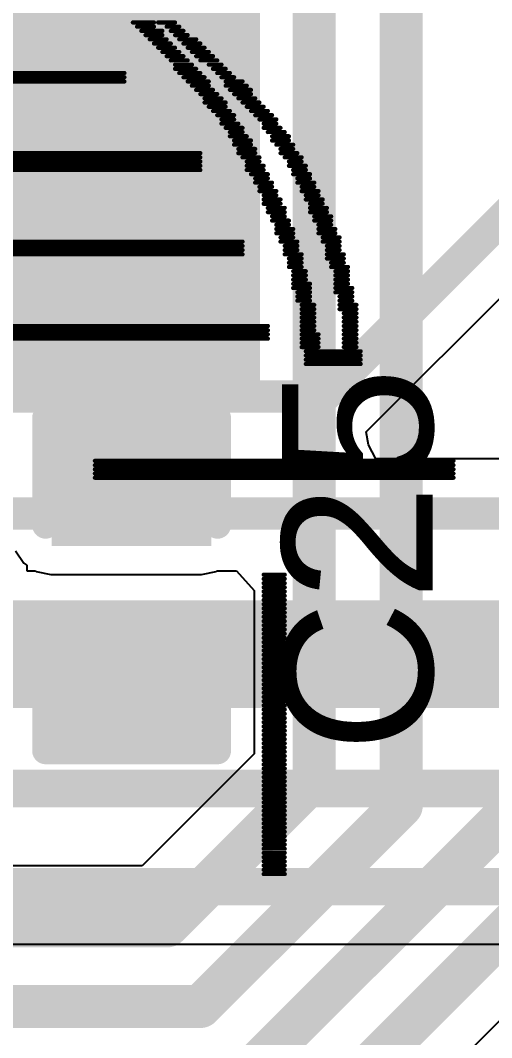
# Model space of a CAD drawing. Header units: inches. Extents: x -8 to 386, y -12 to 64.
# Drawn here: x 12.428 to 14.656, y -3.541 to 1.271 of the extents above; entities that cross this region are included whole.
import ezdxf

# ---------------------------------------------------------------- set-up
doc = ezdxf.new("R2010")
doc.units = ezdxf.units.IN
for name, color, linetype in [('Board_outline', 216, 'Continuous'), ('Bottom Layer', 5, 'Continuous'), ('Bottom Overlay', 54, 'Continuous'), ('Top Layer', 1, 'Continuous'), ('Top Overlay', 2, 'Continuous'), ('Top Paste', 8, 'Continuous'), ('Top Solder', 216, 'Continuous')]:
    doc.layers.add(name, color=color, linetype=linetype)
doc.styles.add('Arial', font='', dxfattribs={"height": 0.2})
doc.styles.get('Arial').set_extended_font_data('Arial')

msp = doc.modelspace()

# ---------------------------------------------------------------- hatches: boundary and pattern name
at = {"layer": 'Top Layer'}
for points in [[(13.4874, 1.4478), (12.446, 1.4478), (12.446, -0.3556), (13.4874, -0.3556)], [(13.4594, -0.3666), (12.4594, -0.3666), (12.4594, 1.4334), (13.4594, 1.4334)], [(13.2842, -1.1684), (13.2842, 0.9906), (12.573, 0.9906), (12.573, -1.1684)], [(13.2715, -1.1557), (12.6365, -1.1557), (12.6365, -0.6985), (13.2715, -0.6985)], [(13.2715, -2.0955), (12.6365, -2.0955), (12.6365, -1.6383), (13.2715, -1.6383)]]:
    msp.add_hatch(color=1, dxfattribs=at).paths.add_polyline_path(points)
at = {"layer": 'Top Paste'}
for points in [[(13.4594, -0.3666), (12.4594, -0.3666), (12.4594, 1.4334), (13.4594, 1.4334)], [(13.2715, -1.1557), (12.6365, -1.1557), (12.6365, -0.6985), (13.2715, -0.6985)], [(13.2715, -2.0955), (12.6365, -2.0955), (12.6365, -1.6383), (13.2715, -1.6383)]]:
    msp.add_hatch(color=8, dxfattribs=at).paths.add_polyline_path(points)
at = {"layer": 'Top Solder'}
for points in [[(13.561, -0.4682), (12.3578, -0.4682), (12.3578, 1.535), (13.561, 1.535)], [(13.3315, -1.2157), (12.5765, -1.2157), (12.5765, -0.6385), (13.3315, -0.6385)], [(13.3315, -2.1555), (12.5765, -2.1555), (12.5765, -1.5783), (13.3315, -1.5783)]]:
    msp.add_hatch(color=216, dxfattribs=at).paths.add_polyline_path(points)

# ---------------------------------------------------------------- linework, layer by layer
at = {"layer": 'Board_outline', "const_width": 0.254}
msp.add_lwpolyline([(37.5368, 13.3604, 1), (-7.4632, 13.3604, 1)], format="xyb", close=True, dxfattribs=at)
at = {"layer": 'Bottom Layer'}
for p, q in [((14.0627, -0.676), (17.0741, 2.3354)), ((14.0731, -0.7378), (14.0627, -0.676)), ((14.1087, -0.803), (14.0731, -0.7378)), ((15.3661, -0.803), (14.1087, -0.803)), ((9.5901, -3.0989), (19.6413, -3.0989))]:
    msp.add_line(p, q, dxfattribs=at)
for points, const_width in [([(13.8645, -0.508), (16.891, 2.5185)], 0.1524), ([(9.271, -0.508), (13.8645, -0.508)], 0.1524), ([(12.0041, -1.062), (15.4734, -1.062)], 0.1524), ([(7.2644, -1.7272), (15.9766, -1.7272)], 0.508), ([(10.2039, -2.3622), (19.4488, -2.3622)], 0.1778), ([(9.5901, -2.827), (19.6413, -2.827)], 0.1778)]:
    msp.add_lwpolyline(points, dxfattribs=dict(at, const_width=const_width))
at = {"layer": 'Bottom Layer', "const_width": 0.0762}
msp.add_lwpolyline([(13.8264, -0.508, 1), (13.9026, -0.508, 1)], format="xyb", close=True, dxfattribs=at)
msp.add_lwpolyline([(13.8264, -0.508, 1), (13.9026, -0.508, 1)], format="xyb", close=True, dxfattribs=at)
at = {"layer": 'Bottom Overlay', "const_width": 0.0199}
for points in [[(12.9599, 1.2607), (13.0596, 1.2607)], [(13.0796, 1.2607), (13.1593, 1.2607)], [(12.9799, 1.2408), (13.0596, 1.2408)], [(12.9998, 1.2209), (13.0995, 1.2209)], [(13.0198, 1.2009), (13.0995, 1.2009)], [(13.1195, 1.2408), (13.1793, 1.2408)], [(13.1394, 1.2209), (13.1992, 1.2209)], [(13.1593, 1.2009), (13.2192, 1.2009)], [(13.0397, 1.181), (13.1195, 1.181)], [(13.0596, 1.161), (13.1394, 1.161)], [(13.1793, 1.181), (13.259, 1.181)], [(13.1992, 1.161), (13.279, 1.161)], [(13.0796, 1.1411), (13.1593, 1.1411)], [(13.0995, 1.1212), (13.1793, 1.1212)], [(13.1195, 1.1012), (13.1992, 1.1012)], [(13.2192, 1.1411), (13.2989, 1.1411)], [(13.2391, 1.1212), (13.3189, 1.1212)], [(13.259, 1.1012), (13.3388, 1.1012)], [(13.1394, 1.0813), (13.2192, 1.0813)], [(13.1593, 1.0613), (13.2391, 1.0613)], [(13.279, 1.0813), (13.3587, 1.0813)], [(13.3189, 1.0613), (13.3787, 1.0613)], [(12.282, 1.0215), (12.9201, 1.0215)], [(12.282, 1.0015), (12.9201, 1.0015)], [(13.1593, 1.0414), (13.259, 1.0414)], [(13.1793, 1.0215), (13.279, 1.0215)], [(13.1992, 1.0015), (13.2989, 1.0015)], [(13.3388, 1.0414), (13.3986, 1.0414)], [(13.3587, 1.0215), (13.4186, 1.0215)], [(13.3787, 1.0015), (13.4385, 1.0015)], [(12.282, 0.9816), (12.9201, 0.9816)], [(13.2192, 0.9816), (13.3189, 0.9816)], [(13.2391, 0.9616), (13.3189, 0.9616)], [(13.3986, 0.9816), (13.4784, 0.9816)], [(13.3986, 0.9616), (13.4983, 0.9616)], [(13.259, 0.9417), (13.3388, 0.9417)], [(13.279, 0.9218), (13.3587, 0.9218)], [(13.4186, 0.9417), (13.5183, 0.9417)], [(13.4385, 0.9218), (13.5183, 0.9218)], [(13.2989, 0.9018), (13.3787, 0.9018)], [(13.2989, 0.8819), (13.3986, 0.8819)], [(13.3189, 0.8619), (13.3986, 0.8619)], [(13.4584, 0.9018), (13.5382, 0.9018)], [(13.4784, 0.8819), (13.5581, 0.8819)], [(13.4983, 0.8619), (13.5781, 0.8619)], [(13.3388, 0.842), (13.4186, 0.842)], [(13.3587, 0.8221), (13.4385, 0.8221)], [(13.5183, 0.842), (13.598, 0.842)], [(13.5382, 0.8221), (13.618, 0.8221)], [(13.3787, 0.8021), (13.4385, 0.8021)], [(13.3787, 0.7822), (13.4584, 0.7822)], [(13.3986, 0.7622), (13.4784, 0.7622)], [(13.5581, 0.8021), (13.6379, 0.8021)], [(13.5781, 0.7822), (13.6379, 0.7822)], [(13.5781, 0.7622), (13.6578, 0.7622)], [(13.4186, 0.7423), (13.4784, 0.7423)], [(13.4186, 0.7224), (13.4983, 0.7224)], [(13.598, 0.7423), (13.6778, 0.7423)], [(13.618, 0.7224), (13.6977, 0.7224)], [(13.4385, 0.7024), (13.5183, 0.7024)], [(13.4385, 0.6825), (13.5183, 0.6825)], [(13.618, 0.7024), (13.6977, 0.7024)], [(13.6379, 0.6825), (13.7177, 0.6825)], [(11.9829, 0.6227), (13.279, 0.6227)], [(12.0626, 0.6426), (13.279, 0.6426)], [(13.4584, 0.6625), (13.5382, 0.6625)], [(13.4584, 0.6426), (13.5382, 0.6426)], [(13.4784, 0.6227), (13.5581, 0.6227)], [(13.6578, 0.6625), (13.7177, 0.6625)], [(13.6578, 0.6426), (13.7376, 0.6426)], [(13.6778, 0.6227), (13.7575, 0.6227)], [(11.9829, 0.6027), (13.279, 0.6027)], [(11.9829, 0.5828), (13.279, 0.5828)], [(13.4983, 0.6027), (13.5581, 0.6027)], [(13.4983, 0.5828), (13.5781, 0.5828)], [(13.6977, 0.6027), (13.7575, 0.6027)], [(13.6977, 0.5828), (13.7775, 0.5828)], [(11.9829, 0.5628), (13.279, 0.5628)], [(13.4983, 0.5628), (13.5781, 0.5628)], [(13.5183, 0.5429), (13.598, 0.5429)], [(13.5382, 0.523), (13.598, 0.523)], [(13.7177, 0.5628), (13.7775, 0.5628)], [(13.7177, 0.5429), (13.7974, 0.5429)], [(13.7376, 0.523), (13.7974, 0.523)], [(13.5382, 0.503), (13.618, 0.503)], [(13.5581, 0.4831), (13.618, 0.4831)], [(13.7376, 0.503), (13.8174, 0.503)], [(13.7575, 0.4831), (13.8174, 0.4831)], [(13.5581, 0.4631), (13.6379, 0.4631)], [(13.5781, 0.4432), (13.6379, 0.4432)], [(13.5781, 0.4233), (13.6578, 0.4233)], [(13.7575, 0.4631), (13.8373, 0.4631)], [(13.7775, 0.4432), (13.8373, 0.4432)], [(13.7775, 0.4233), (13.8572, 0.4233)], [(13.5781, 0.4033), (13.6578, 0.4033)], [(13.598, 0.3834), (13.6778, 0.3834)], [(13.7974, 0.4033), (13.8572, 0.4033)], [(13.7974, 0.3834), (13.8772, 0.3834)], [(13.598, 0.3634), (13.6778, 0.3634)], [(13.618, 0.3435), (13.6778, 0.3435)], [(13.7974, 0.3634), (13.8772, 0.3634)], [(13.8174, 0.3435), (13.8971, 0.3435)], [(13.618, 0.3235), (13.6977, 0.3235)], [(13.6379, 0.3036), (13.6977, 0.3036)], [(13.6379, 0.2837), (13.7177, 0.2837)], [(13.8174, 0.3235), (13.8971, 0.3235)], [(13.8373, 0.3036), (13.8971, 0.3036)], [(13.8373, 0.2837), (13.9171, 0.2837)], [(13.6379, 0.2637), (13.7177, 0.2637)], [(13.6578, 0.2438), (13.7177, 0.2438)], [(13.8373, 0.2637), (13.9171, 0.2637)], [(13.8572, 0.2438), (13.937, 0.2438)], [(11.7635, 0.2239), (13.4784, 0.2239)], [(11.7635, 0.184), (13.4784, 0.184)], [(11.7835, 0.2039), (13.4784, 0.2039)], [(13.6578, 0.2239), (13.7376, 0.2239)], [(13.6778, 0.2039), (13.7376, 0.2039)], [(13.6778, 0.184), (13.7376, 0.184)], [(13.8572, 0.2239), (13.937, 0.2239)], [(13.8772, 0.2039), (13.937, 0.2039)], [(13.8772, 0.184), (13.937, 0.184)], [(11.7635, 0.164), (13.4784, 0.164)], [(13.6778, 0.164), (13.7575, 0.164)], [(13.6977, 0.1441), (13.7575, 0.1441)], [(13.8772, 0.164), (13.9569, 0.164)], [(13.8772, 0.1441), (13.9569, 0.1441)], [(13.6977, 0.1241), (13.7575, 0.1241)], [(13.6977, 0.1042), (13.7575, 0.1042)], [(13.8971, 0.1241), (13.9569, 0.1241)], [(13.8971, 0.1042), (13.9769, 0.1042)], [(13.7177, 0.0843), (13.7775, 0.0843)], [(13.7177, 0.0643), (13.7775, 0.0643)], [(13.7177, 0.0444), (13.7775, 0.0444)], [(13.9171, 0.0843), (13.9769, 0.0843)], [(13.9171, 0.0643), (13.9769, 0.0643)], [(13.9171, 0.0444), (13.9769, 0.0444)], [(13.7177, 0.0244), (13.7974, 0.0244)], [(13.7177, 0.0045), (13.7974, 0.0045)], [(13.9171, 0.0244), (13.9769, 0.0244)], [(13.9171, 0.0045), (13.9968, 0.0045)], [(13.7376, -0.0154), (13.7974, -0.0154)], [(13.7376, -0.0354), (13.7974, -0.0354)], [(13.7376, -0.0553), (13.7974, -0.0553)], [(13.9171, -0.0154), (13.9968, -0.0154)], [(13.937, -0.0354), (13.9968, -0.0354)], [(13.937, -0.0553), (13.9968, -0.0553)], [(13.7575, -0.0753), (13.8174, -0.0753)], [(13.7575, -0.0952), (13.8174, -0.0952)], [(13.937, -0.0753), (14.0168, -0.0753)], [(13.937, -0.0952), (14.0168, -0.0952)], [(13.7575, -0.1151), (13.8174, -0.1151)], [(13.7575, -0.1351), (13.8174, -0.1351)], [(13.9569, -0.1151), (14.0168, -0.1151)], [(13.9569, -0.1351), (14.0168, -0.1351)], [(11.5442, -0.1949), (13.598, -0.1949)], [(11.7236, -0.175), (13.598, -0.175)], [(13.7575, -0.155), (13.8174, -0.155)], [(13.7575, -0.175), (13.8174, -0.175)], [(13.7575, -0.1949), (13.8174, -0.1949)], [(13.9569, -0.155), (14.0168, -0.155)], [(13.9569, -0.175), (14.0168, -0.175)], [(13.9569, -0.1949), (14.0168, -0.1949)], [(11.5442, -0.2348), (13.598, -0.2348)], [(11.5641, -0.2148), (13.598, -0.2148)], [(13.7575, -0.2148), (13.8373, -0.2148)], [(13.7575, -0.2348), (13.8373, -0.2348)], [(13.9569, -0.2148), (14.0168, -0.2148)], [(13.9569, -0.2348), (14.0168, -0.2348)], [(13.7575, -0.2547), (13.8373, -0.2547)], [(13.7575, -0.2747), (13.8373, -0.2747)], [(13.7775, -0.2946), (14.0367, -0.2946)], [(13.9569, -0.2547), (14.0168, -0.2547)], [(13.9569, -0.2747), (14.0168, -0.2747)], [(13.7775, -0.3145), (14.0367, -0.3145)], [(13.7775, -0.3345), (14.0367, -0.3345)], [(13.7775, -0.3544), (14.0367, -0.3544)], [(12.7805, -0.813), (14.4754, -0.813)], [(12.7805, -0.833), (14.4754, -0.833)], [(12.7805, -0.8529), (14.4754, -0.8529)], [(12.7805, -0.8729), (14.4754, -0.8729)], [(12.7805, -0.8928), (14.4754, -0.8928)], [(13.5781, -1.3514), (13.6778, -1.3514)], [(13.5781, -1.3714), (13.6778, -1.3714)], [(13.5781, -1.3913), (13.6778, -1.3913)], [(13.5781, -1.4112), (13.6778, -1.4112)], [(13.5781, -1.4312), (13.6778, -1.4312)], [(13.5781, -1.4511), (13.6778, -1.4511)], [(13.5781, -1.4711), (13.6778, -1.4711)], [(13.5781, -1.491), (13.6778, -1.491)], [(13.5781, -1.5109), (13.6778, -1.5109)], [(13.5781, -1.5309), (13.6778, -1.5309)], [(13.5781, -1.5508), (13.6778, -1.5508)], [(13.5781, -1.5708), (13.6778, -1.5708)], [(13.5781, -1.5907), (13.6778, -1.5907)], [(13.5781, -1.6106), (13.6778, -1.6106)], [(13.5781, -1.6306), (13.6778, -1.6306)], [(13.5781, -1.6505), (13.6778, -1.6505)], [(13.5781, -1.6705), (13.6778, -1.6705)], [(13.5781, -1.6904), (13.6778, -1.6904)], [(13.5781, -1.7103), (13.6778, -1.7103)], [(13.5781, -1.7303), (13.6778, -1.7303)], [(13.5781, -1.7502), (13.6778, -1.7502)], [(13.5781, -1.7702), (13.6778, -1.7702)], [(13.5781, -1.7901), (13.6778, -1.7901)], [(13.5781, -1.81), (13.6778, -1.81)], [(13.5781, -1.83), (13.6778, -1.83)], [(13.5781, -1.8499), (13.6778, -1.8499)], [(13.5781, -1.8699), (13.6778, -1.8699)], [(13.5781, -1.8898), (13.6778, -1.8898)], [(13.5781, -1.9097), (13.6778, -1.9097)], [(13.5781, -1.9297), (13.6778, -1.9297)], [(13.5781, -1.9496), (13.6778, -1.9496)], [(13.5781, -1.9696), (13.6778, -1.9696)], [(13.5781, -1.9895), (13.6778, -1.9895)], [(13.5781, -2.0094), (13.6778, -2.0094)], [(13.5781, -2.0294), (13.6778, -2.0294)], [(13.5781, -2.0493), (13.6778, -2.0493)], [(13.5781, -2.0693), (13.6778, -2.0693)], [(13.5781, -2.0892), (13.6778, -2.0892)], [(13.5781, -2.1091), (13.6778, -2.1091)], [(13.5781, -2.1291), (13.6778, -2.1291)], [(13.5781, -2.149), (13.6778, -2.149)], [(13.5781, -2.169), (13.6778, -2.169)], [(13.5781, -2.1889), (13.6778, -2.1889)], [(13.5781, -2.2089), (13.6778, -2.2089)], [(13.5781, -2.2288), (13.6778, -2.2288)], [(13.5781, -2.2487), (13.6778, -2.2487)], [(13.5781, -2.2687), (13.6778, -2.2687)], [(13.5781, -2.2886), (13.6778, -2.2886)], [(13.5781, -2.3086), (13.6778, -2.3086)], [(13.5781, -2.3285), (13.6778, -2.3285)], [(13.5781, -2.3484), (13.6778, -2.3484)], [(13.5781, -2.3684), (13.6778, -2.3684)], [(13.5781, -2.3883), (13.6778, -2.3883)], [(13.5781, -2.4083), (13.6778, -2.4083)], [(13.5781, -2.4282), (13.6778, -2.4282)], [(13.5781, -2.4481), (13.6778, -2.4481)], [(13.5781, -2.4681), (13.6778, -2.4681)], [(13.5781, -2.488), (13.6778, -2.488)], [(13.5781, -2.508), (13.6778, -2.508)], [(13.5781, -2.5279), (13.6778, -2.5279)], [(13.5781, -2.5478), (13.6778, -2.5478)], [(13.5781, -2.5678), (13.6778, -2.5678)], [(13.5781, -2.5877), (13.6778, -2.5877)], [(13.5781, -2.6077), (13.6778, -2.6077)], [(13.5781, -2.6276), (13.6778, -2.6276)], [(13.5781, -2.6475), (13.6778, -2.6475)], [(13.5781, -2.6675), (13.6778, -2.6675)], [(13.5781, -2.6874), (13.6778, -2.6874)], [(13.5781, -2.7074), (13.6778, -2.7074)], [(13.5781, -2.7273), (13.6778, -2.7273)], [(13.5781, -2.7472), (13.6778, -2.7472)], [(13.5781, -2.7672), (13.6778, -2.7672)]]:
    msp.add_lwpolyline(points, dxfattribs=at)
at = {"layer": 'Bottom Overlay', "const_width": 0.00997}
for points in [[(12.955, 1.2607, 1), (12.9649, 1.2607, 1)], [(13.0547, 1.2607, 1), (13.0646, 1.2607, 1)], [(13.0746, 1.2607, 1), (13.0846, 1.2607, 1)], [(13.1544, 1.2607, 1), (13.1643, 1.2607, 1)], [(12.9749, 1.2408, 1), (12.9849, 1.2408, 1)], [(12.9948, 1.2209, 1), (13.0048, 1.2209, 1)], [(13.0148, 1.2009, 1), (13.0247, 1.2009, 1)], [(13.0547, 1.2408, 1), (13.0646, 1.2408, 1)], [(13.0945, 1.2209, 1), (13.1045, 1.2209, 1)], [(13.0945, 1.2009, 1), (13.1045, 1.2009, 1)], [(13.1145, 1.2408, 1), (13.1244, 1.2408, 1)], [(13.1344, 1.2209, 1), (13.1444, 1.2209, 1)], [(13.1544, 1.2009, 1), (13.1643, 1.2009, 1)], [(13.1743, 1.2408, 1), (13.1843, 1.2408, 1)], [(13.1942, 1.2209, 1), (13.2042, 1.2209, 1)], [(13.2142, 1.2009, 1), (13.2241, 1.2009, 1)], [(13.0347, 1.181, 1), (13.0447, 1.181, 1)], [(13.0547, 1.161, 1), (13.0646, 1.161, 1)], [(13.1145, 1.181, 1), (13.1244, 1.181, 1)], [(13.1344, 1.161, 1), (13.1444, 1.161, 1)], [(13.1743, 1.181, 1), (13.1843, 1.181, 1)], [(13.1942, 1.161, 1), (13.2042, 1.161, 1)], [(13.2541, 1.181, 1), (13.264, 1.181, 1)], [(13.274, 1.161, 1), (13.284, 1.161, 1)], [(13.0746, 1.1411, 1), (13.0846, 1.1411, 1)], [(13.0945, 1.1212, 1), (13.1045, 1.1212, 1)], [(13.1145, 1.1012, 1), (13.1244, 1.1012, 1)], [(13.1544, 1.1411, 1), (13.1643, 1.1411, 1)], [(13.1743, 1.1212, 1), (13.1843, 1.1212, 1)], [(13.1942, 1.1012, 1), (13.2042, 1.1012, 1)], [(13.2142, 1.1411, 1), (13.2241, 1.1411, 1)], [(13.2341, 1.1212, 1), (13.2441, 1.1212, 1)], [(13.2541, 1.1012, 1), (13.264, 1.1012, 1)], [(13.2939, 1.1411, 1), (13.3039, 1.1411, 1)], [(13.3139, 1.1212, 1), (13.3238, 1.1212, 1)], [(13.3338, 1.1012, 1), (13.3438, 1.1012, 1)], [(13.1344, 1.0813, 1), (13.1444, 1.0813, 1)], [(13.1544, 1.0613, 1), (13.1643, 1.0613, 1)], [(13.2142, 1.0813, 1), (13.2241, 1.0813, 1)], [(13.2341, 1.0613, 1), (13.2441, 1.0613, 1)], [(13.274, 1.0813, 1), (13.284, 1.0813, 1)], [(13.3139, 1.0613, 1), (13.3238, 1.0613, 1)], [(13.3538, 1.0813, 1), (13.3637, 1.0813, 1)], [(13.3737, 1.0613, 1), (13.3837, 1.0613, 1)], [(12.9151, 1.0215, 1), (12.925, 1.0215, 1)], [(12.9151, 1.0015, 1), (12.925, 1.0015, 1)], [(13.1544, 1.0414, 1), (13.1643, 1.0414, 1)], [(13.1743, 1.0215, 1), (13.1843, 1.0215, 1)], [(13.1942, 1.0015, 1), (13.2042, 1.0015, 1)], [(13.2541, 1.0414, 1), (13.264, 1.0414, 1)], [(13.274, 1.0215, 1), (13.284, 1.0215, 1)], [(13.2939, 1.0015, 1), (13.3039, 1.0015, 1)], [(13.3338, 1.0414, 1), (13.3438, 1.0414, 1)], [(13.3538, 1.0215, 1), (13.3637, 1.0215, 1)], [(13.3737, 1.0015, 1), (13.3837, 1.0015, 1)], [(13.3936, 1.0414, 1), (13.4036, 1.0414, 1)], [(13.4136, 1.0215, 1), (13.4235, 1.0215, 1)], [(13.4335, 1.0015, 1), (13.4435, 1.0015, 1)], [(12.9151, 0.9816, 1), (12.925, 0.9816, 1)], [(13.2142, 0.9816, 1), (13.2241, 0.9816, 1)], [(13.2341, 0.9616, 1), (13.2441, 0.9616, 1)], [(13.3139, 0.9816, 1), (13.3238, 0.9816, 1)], [(13.3139, 0.9616, 1), (13.3238, 0.9616, 1)], [(13.3936, 0.9816, 1), (13.4036, 0.9816, 1)], [(13.3936, 0.9616, 1), (13.4036, 0.9616, 1)], [(13.4734, 0.9816, 1), (13.4834, 0.9816, 1)], [(13.4933, 0.9616, 1), (13.5033, 0.9616, 1)], [(13.2541, 0.9417, 1), (13.264, 0.9417, 1)], [(13.274, 0.9218, 1), (13.284, 0.9218, 1)], [(13.3338, 0.9417, 1), (13.3438, 0.9417, 1)], [(13.3538, 0.9218, 1), (13.3637, 0.9218, 1)], [(13.4136, 0.9417, 1), (13.4235, 0.9417, 1)], [(13.4335, 0.9218, 1), (13.4435, 0.9218, 1)], [(13.5133, 0.9417, 1), (13.5232, 0.9417, 1)], [(13.5133, 0.9218, 1), (13.5232, 0.9218, 1)], [(13.2939, 0.9018, 1), (13.3039, 0.9018, 1)], [(13.2939, 0.8819, 1), (13.3039, 0.8819, 1)], [(13.3139, 0.8619, 1), (13.3238, 0.8619, 1)], [(13.3737, 0.9018, 1), (13.3837, 0.9018, 1)], [(13.3936, 0.8819, 1), (13.4036, 0.8819, 1)], [(13.3936, 0.8619, 1), (13.4036, 0.8619, 1)], [(13.4535, 0.9018, 1), (13.4634, 0.9018, 1)], [(13.4734, 0.8819, 1), (13.4834, 0.8819, 1)], [(13.4933, 0.8619, 1), (13.5033, 0.8619, 1)], [(13.5332, 0.9018, 1), (13.5432, 0.9018, 1)], [(13.5532, 0.8819, 1), (13.5631, 0.8819, 1)], [(13.5731, 0.8619, 1), (13.5831, 0.8619, 1)], [(13.3338, 0.842, 1), (13.3438, 0.842, 1)], [(13.3538, 0.8221, 1), (13.3637, 0.8221, 1)], [(13.4136, 0.842, 1), (13.4235, 0.842, 1)], [(13.4335, 0.8221, 1), (13.4435, 0.8221, 1)], [(13.5133, 0.842, 1), (13.5232, 0.842, 1)], [(13.5332, 0.8221, 1), (13.5432, 0.8221, 1)], [(13.593, 0.842, 1), (13.603, 0.842, 1)], [(13.613, 0.8221, 1), (13.6229, 0.8221, 1)], [(13.3737, 0.8021, 1), (13.3837, 0.8021, 1)], [(13.3737, 0.7822, 1), (13.3837, 0.7822, 1)], [(13.3936, 0.7622, 1), (13.4036, 0.7622, 1)], [(13.4335, 0.8021, 1), (13.4435, 0.8021, 1)], [(13.4535, 0.7822, 1), (13.4634, 0.7822, 1)], [(13.4734, 0.7622, 1), (13.4834, 0.7622, 1)], [(13.5532, 0.8021, 1), (13.5631, 0.8021, 1)], [(13.5731, 0.7822, 1), (13.5831, 0.7822, 1)], [(13.5731, 0.7622, 1), (13.5831, 0.7622, 1)], [(13.6329, 0.8021, 1), (13.6429, 0.8021, 1)], [(13.6329, 0.7822, 1), (13.6429, 0.7822, 1)], [(13.6529, 0.7622, 1), (13.6628, 0.7622, 1)], [(13.4136, 0.7423, 1), (13.4235, 0.7423, 1)], [(13.4136, 0.7224, 1), (13.4235, 0.7224, 1)], [(13.4734, 0.7423, 1), (13.4834, 0.7423, 1)], [(13.4933, 0.7224, 1), (13.5033, 0.7224, 1)], [(13.593, 0.7423, 1), (13.603, 0.7423, 1)], [(13.613, 0.7224, 1), (13.6229, 0.7224, 1)], [(13.6728, 0.7423, 1), (13.6828, 0.7423, 1)], [(13.6927, 0.7224, 1), (13.7027, 0.7224, 1)], [(13.4335, 0.7024, 1), (13.4435, 0.7024, 1)], [(13.4335, 0.6825, 1), (13.4435, 0.6825, 1)], [(13.5133, 0.7024, 1), (13.5232, 0.7024, 1)], [(13.5133, 0.6825, 1), (13.5232, 0.6825, 1)], [(13.613, 0.7024, 1), (13.6229, 0.7024, 1)], [(13.6329, 0.6825, 1), (13.6429, 0.6825, 1)], [(13.6927, 0.7024, 1), (13.7027, 0.7024, 1)], [(13.7127, 0.6825, 1), (13.7226, 0.6825, 1)], [(13.274, 0.6426, 1), (13.284, 0.6426, 1)], [(13.274, 0.6227, 1), (13.284, 0.6227, 1)], [(13.4535, 0.6625, 1), (13.4634, 0.6625, 1)], [(13.4535, 0.6426, 1), (13.4634, 0.6426, 1)], [(13.4734, 0.6227, 1), (13.4834, 0.6227, 1)], [(13.5332, 0.6625, 1), (13.5432, 0.6625, 1)], [(13.5332, 0.6426, 1), (13.5432, 0.6426, 1)], [(13.5532, 0.6227, 1), (13.5631, 0.6227, 1)], [(13.6529, 0.6625, 1), (13.6628, 0.6625, 1)], [(13.6529, 0.6426, 1), (13.6628, 0.6426, 1)], [(13.6728, 0.6227, 1), (13.6828, 0.6227, 1)], [(13.7127, 0.6625, 1), (13.7226, 0.6625, 1)], [(13.7326, 0.6426, 1), (13.7426, 0.6426, 1)], [(13.7526, 0.6227, 1), (13.7625, 0.6227, 1)], [(13.274, 0.6027, 1), (13.284, 0.6027, 1)], [(13.274, 0.5828, 1), (13.284, 0.5828, 1)], [(13.4933, 0.6027, 1), (13.5033, 0.6027, 1)], [(13.4933, 0.5828, 1), (13.5033, 0.5828, 1)], [(13.5532, 0.6027, 1), (13.5631, 0.6027, 1)], [(13.5731, 0.5828, 1), (13.5831, 0.5828, 1)], [(13.6927, 0.6027, 1), (13.7027, 0.6027, 1)], [(13.6927, 0.5828, 1), (13.7027, 0.5828, 1)], [(13.7526, 0.6027, 1), (13.7625, 0.6027, 1)], [(13.7725, 0.5828, 1), (13.7825, 0.5828, 1)], [(13.274, 0.5628, 1), (13.284, 0.5628, 1)], [(13.4933, 0.5628, 1), (13.5033, 0.5628, 1)], [(13.5133, 0.5429, 1), (13.5232, 0.5429, 1)], [(13.5332, 0.523, 1), (13.5432, 0.523, 1)], [(13.5731, 0.5628, 1), (13.5831, 0.5628, 1)], [(13.593, 0.5429, 1), (13.603, 0.5429, 1)], [(13.593, 0.523, 1), (13.603, 0.523, 1)], [(13.7127, 0.5628, 1), (13.7226, 0.5628, 1)], [(13.7127, 0.5429, 1), (13.7226, 0.5429, 1)], [(13.7326, 0.523, 1), (13.7426, 0.523, 1)], [(13.7725, 0.5628, 1), (13.7825, 0.5628, 1)], [(13.7924, 0.5429, 1), (13.8024, 0.5429, 1)], [(13.7924, 0.523, 1), (13.8024, 0.523, 1)], [(13.5332, 0.503, 1), (13.5432, 0.503, 1)], [(13.5532, 0.4831, 1), (13.5631, 0.4831, 1)], [(13.613, 0.503, 1), (13.6229, 0.503, 1)], [(13.613, 0.4831, 1), (13.6229, 0.4831, 1)], [(13.7326, 0.503, 1), (13.7426, 0.503, 1)], [(13.7526, 0.4831, 1), (13.7625, 0.4831, 1)], [(13.8124, 0.503, 1), (13.8223, 0.503, 1)], [(13.8124, 0.4831, 1), (13.8223, 0.4831, 1)], [(13.5532, 0.4631, 1), (13.5631, 0.4631, 1)], [(13.5731, 0.4432, 1), (13.5831, 0.4432, 1)], [(13.5731, 0.4233, 1), (13.5831, 0.4233, 1)], [(13.6329, 0.4631, 1), (13.6429, 0.4631, 1)], [(13.6329, 0.4432, 1), (13.6429, 0.4432, 1)], [(13.6529, 0.4233, 1), (13.6628, 0.4233, 1)], [(13.7526, 0.4631, 1), (13.7625, 0.4631, 1)], [(13.7725, 0.4432, 1), (13.7825, 0.4432, 1)], [(13.7725, 0.4233, 1), (13.7825, 0.4233, 1)], [(13.8323, 0.4631, 1), (13.8423, 0.4631, 1)], [(13.8323, 0.4432, 1), (13.8423, 0.4432, 1)], [(13.8523, 0.4233, 1), (13.8622, 0.4233, 1)], [(13.5731, 0.4033, 1), (13.5831, 0.4033, 1)], [(13.593, 0.3834, 1), (13.603, 0.3834, 1)], [(13.6529, 0.4033, 1), (13.6628, 0.4033, 1)], [(13.6728, 0.3834, 1), (13.6828, 0.3834, 1)], [(13.7924, 0.4033, 1), (13.8024, 0.4033, 1)], [(13.7924, 0.3834, 1), (13.8024, 0.3834, 1)], [(13.8523, 0.4033, 1), (13.8622, 0.4033, 1)], [(13.8722, 0.3834, 1), (13.8822, 0.3834, 1)], [(13.593, 0.3634, 1), (13.603, 0.3634, 1)], [(13.613, 0.3435, 1), (13.6229, 0.3435, 1)], [(13.6728, 0.3634, 1), (13.6828, 0.3634, 1)], [(13.6728, 0.3435, 1), (13.6828, 0.3435, 1)], [(13.7924, 0.3634, 1), (13.8024, 0.3634, 1)], [(13.8124, 0.3435, 1), (13.8223, 0.3435, 1)], [(13.8722, 0.3634, 1), (13.8822, 0.3634, 1)], [(13.8921, 0.3435, 1), (13.9021, 0.3435, 1)], [(13.613, 0.3235, 1), (13.6229, 0.3235, 1)], [(13.6329, 0.3036, 1), (13.6429, 0.3036, 1)], [(13.6329, 0.2837, 1), (13.6429, 0.2837, 1)], [(13.6927, 0.3235, 1), (13.7027, 0.3235, 1)], [(13.6927, 0.3036, 1), (13.7027, 0.3036, 1)], [(13.7127, 0.2837, 1), (13.7226, 0.2837, 1)], [(13.8124, 0.3235, 1), (13.8223, 0.3235, 1)], [(13.8323, 0.3036, 1), (13.8423, 0.3036, 1)], [(13.8323, 0.2837, 1), (13.8423, 0.2837, 1)], [(13.8921, 0.3235, 1), (13.9021, 0.3235, 1)], [(13.8921, 0.3036, 1), (13.9021, 0.3036, 1)], [(13.9121, 0.2837, 1), (13.922, 0.2837, 1)], [(13.6329, 0.2637, 1), (13.6429, 0.2637, 1)], [(13.6529, 0.2438, 1), (13.6628, 0.2438, 1)], [(13.7127, 0.2637, 1), (13.7226, 0.2637, 1)], [(13.7127, 0.2438, 1), (13.7226, 0.2438, 1)], [(13.8323, 0.2637, 1), (13.8423, 0.2637, 1)], [(13.8523, 0.2438, 1), (13.8622, 0.2438, 1)], [(13.9121, 0.2637, 1), (13.922, 0.2637, 1)], [(13.932, 0.2438, 1), (13.942, 0.2438, 1)], [(13.4734, 0.2239, 1), (13.4834, 0.2239, 1)], [(13.4734, 0.2039, 1), (13.4834, 0.2039, 1)], [(13.4734, 0.184, 1), (13.4834, 0.184, 1)], [(13.6529, 0.2239, 1), (13.6628, 0.2239, 1)], [(13.6728, 0.2039, 1), (13.6828, 0.2039, 1)], [(13.6728, 0.184, 1), (13.6828, 0.184, 1)], [(13.7326, 0.2239, 1), (13.7426, 0.2239, 1)], [(13.7326, 0.2039, 1), (13.7426, 0.2039, 1)], [(13.7326, 0.184, 1), (13.7426, 0.184, 1)], [(13.8523, 0.2239, 1), (13.8622, 0.2239, 1)], [(13.8722, 0.2039, 1), (13.8822, 0.2039, 1)], [(13.8722, 0.184, 1), (13.8822, 0.184, 1)], [(13.932, 0.2239, 1), (13.942, 0.2239, 1)], [(13.932, 0.2039, 1), (13.942, 0.2039, 1)], [(13.932, 0.184, 1), (13.942, 0.184, 1)], [(13.4734, 0.164, 1), (13.4834, 0.164, 1)], [(13.6728, 0.164, 1), (13.6828, 0.164, 1)], [(13.6927, 0.1441, 1), (13.7027, 0.1441, 1)], [(13.7526, 0.164, 1), (13.7625, 0.164, 1)], [(13.7526, 0.1441, 1), (13.7625, 0.1441, 1)], [(13.8722, 0.164, 1), (13.8822, 0.164, 1)], [(13.8722, 0.1441, 1), (13.8822, 0.1441, 1)], [(13.952, 0.164, 1), (13.9619, 0.164, 1)], [(13.952, 0.1441, 1), (13.9619, 0.1441, 1)], [(13.6927, 0.1241, 1), (13.7027, 0.1241, 1)], [(13.6927, 0.1042, 1), (13.7027, 0.1042, 1)], [(13.7526, 0.1241, 1), (13.7625, 0.1241, 1)], [(13.7526, 0.1042, 1), (13.7625, 0.1042, 1)], [(13.8921, 0.1241, 1), (13.9021, 0.1241, 1)], [(13.8921, 0.1042, 1), (13.9021, 0.1042, 1)], [(13.952, 0.1241, 1), (13.9619, 0.1241, 1)], [(13.9719, 0.1042, 1), (13.9819, 0.1042, 1)], [(13.7127, 0.0843, 1), (13.7226, 0.0843, 1)], [(13.7127, 0.0643, 1), (13.7226, 0.0643, 1)], [(13.7127, 0.0444, 1), (13.7226, 0.0444, 1)], [(13.7725, 0.0843, 1), (13.7825, 0.0843, 1)], [(13.7725, 0.0643, 1), (13.7825, 0.0643, 1)], [(13.7725, 0.0444, 1), (13.7825, 0.0444, 1)], [(13.9121, 0.0843, 1), (13.922, 0.0843, 1)], [(13.9121, 0.0643, 1), (13.922, 0.0643, 1)], [(13.9121, 0.0444, 1), (13.922, 0.0444, 1)], [(13.9719, 0.0843, 1), (13.9819, 0.0843, 1)], [(13.9719, 0.0643, 1), (13.9819, 0.0643, 1)], [(13.9719, 0.0444, 1), (13.9819, 0.0444, 1)], [(13.7127, 0.0244, 1), (13.7226, 0.0244, 1)], [(13.7127, 0.0045, 1), (13.7226, 0.0045, 1)], [(13.7924, 0.0244, 1), (13.8024, 0.0244, 1)], [(13.7924, 0.0045, 1), (13.8024, 0.0045, 1)], [(13.9121, 0.0244, 1), (13.922, 0.0244, 1)], [(13.9121, 0.0045, 1), (13.922, 0.0045, 1)], [(13.9719, 0.0244, 1), (13.9819, 0.0244, 1)], [(13.9918, 0.0045, 1), (14.0018, 0.0045, 1)], [(13.7326, -0.0154, 1), (13.7426, -0.0154, 1)], [(13.7326, -0.0354, 1), (13.7426, -0.0354, 1)], [(13.7326, -0.0553, 1), (13.7426, -0.0553, 1)], [(13.7924, -0.0154, 1), (13.8024, -0.0154, 1)], [(13.7924, -0.0354, 1), (13.8024, -0.0354, 1)], [(13.7924, -0.0553, 1), (13.8024, -0.0553, 1)], [(13.9121, -0.0154, 1), (13.922, -0.0154, 1)], [(13.932, -0.0354, 1), (13.942, -0.0354, 1)], [(13.932, -0.0553, 1), (13.942, -0.0553, 1)], [(13.9918, -0.0154, 1), (14.0018, -0.0154, 1)], [(13.9918, -0.0354, 1), (14.0018, -0.0354, 1)], [(13.9918, -0.0553, 1), (14.0018, -0.0553, 1)], [(13.7526, -0.0753, 1), (13.7625, -0.0753, 1)], [(13.7526, -0.0952, 1), (13.7625, -0.0952, 1)], [(13.8124, -0.0753, 1), (13.8223, -0.0753, 1)], [(13.8124, -0.0952, 1), (13.8223, -0.0952, 1)], [(13.932, -0.0753, 1), (13.942, -0.0753, 1)], [(13.932, -0.0952, 1), (13.942, -0.0952, 1)], [(14.0118, -0.0753, 1), (14.0217, -0.0753, 1)], [(14.0118, -0.0952, 1), (14.0217, -0.0952, 1)], [(13.7526, -0.1151, 1), (13.7625, -0.1151, 1)], [(13.7526, -0.1351, 1), (13.7625, -0.1351, 1)], [(13.8124, -0.1151, 1), (13.8223, -0.1151, 1)], [(13.8124, -0.1351, 1), (13.8223, -0.1351, 1)], [(13.952, -0.1151, 1), (13.9619, -0.1151, 1)], [(13.952, -0.1351, 1), (13.9619, -0.1351, 1)], [(14.0118, -0.1151, 1), (14.0217, -0.1151, 1)], [(14.0118, -0.1351, 1), (14.0217, -0.1351, 1)], [(13.593, -0.175, 1), (13.603, -0.175, 1)], [(13.593, -0.1949, 1), (13.603, -0.1949, 1)], [(13.7526, -0.155, 1), (13.7625, -0.155, 1)], [(13.7526, -0.175, 1), (13.7625, -0.175, 1)], [(13.7526, -0.1949, 1), (13.7625, -0.1949, 1)], [(13.8124, -0.155, 1), (13.8223, -0.155, 1)], [(13.8124, -0.175, 1), (13.8223, -0.175, 1)], [(13.8124, -0.1949, 1), (13.8223, -0.1949, 1)], [(13.952, -0.155, 1), (13.9619, -0.155, 1)], [(13.952, -0.175, 1), (13.9619, -0.175, 1)], [(13.952, -0.1949, 1), (13.9619, -0.1949, 1)], [(14.0118, -0.155, 1), (14.0217, -0.155, 1)], [(14.0118, -0.175, 1), (14.0217, -0.175, 1)], [(14.0118, -0.1949, 1), (14.0217, -0.1949, 1)], [(13.593, -0.2148, 1), (13.603, -0.2148, 1)], [(13.593, -0.2348, 1), (13.603, -0.2348, 1)], [(13.7526, -0.2148, 1), (13.7625, -0.2148, 1)], [(13.7526, -0.2348, 1), (13.7625, -0.2348, 1)], [(13.8323, -0.2148, 1), (13.8423, -0.2148, 1)], [(13.8323, -0.2348, 1), (13.8423, -0.2348, 1)], [(13.952, -0.2148, 1), (13.9619, -0.2148, 1)], [(13.952, -0.2348, 1), (13.9619, -0.2348, 1)], [(14.0118, -0.2148, 1), (14.0217, -0.2148, 1)], [(14.0118, -0.2348, 1), (14.0217, -0.2348, 1)], [(13.7526, -0.2547, 1), (13.7625, -0.2547, 1)], [(13.7526, -0.2747, 1), (13.7625, -0.2747, 1)], [(13.7725, -0.2946, 1), (13.7825, -0.2946, 1)], [(13.8323, -0.2547, 1), (13.8423, -0.2547, 1)], [(13.8323, -0.2747, 1), (13.8423, -0.2747, 1)], [(13.952, -0.2547, 1), (13.9619, -0.2547, 1)], [(13.952, -0.2747, 1), (13.9619, -0.2747, 1)], [(14.0118, -0.2547, 1), (14.0217, -0.2547, 1)], [(14.0118, -0.2747, 1), (14.0217, -0.2747, 1)], [(14.0317, -0.2946, 1), (14.0417, -0.2946, 1)], [(13.7725, -0.3145, 1), (13.7825, -0.3145, 1)], [(13.7725, -0.3345, 1), (13.7825, -0.3345, 1)], [(14.0317, -0.3145, 1), (14.0417, -0.3145, 1)], [(14.0317, -0.3345, 1), (14.0417, -0.3345, 1)], [(13.7725, -0.3544, 1), (13.7825, -0.3544, 1)], [(14.0317, -0.3544, 1), (14.0417, -0.3544, 1)], [(12.7755, -0.813, 1), (12.7855, -0.813, 1)], [(14.4704, -0.813, 1), (14.4804, -0.813, 1)], [(12.7755, -0.833, 1), (12.7855, -0.833, 1)], [(12.7755, -0.8529, 1), (12.7855, -0.8529, 1)], [(12.7755, -0.8729, 1), (12.7855, -0.8729, 1)], [(14.4704, -0.833, 1), (14.4804, -0.833, 1)], [(14.4704, -0.8529, 1), (14.4804, -0.8529, 1)], [(14.4704, -0.8729, 1), (14.4804, -0.8729, 1)], [(12.7755, -0.8928, 1), (12.7855, -0.8928, 1)], [(14.4704, -0.8928, 1), (14.4804, -0.8928, 1)], [(13.5731, -1.3514, 1), (13.5831, -1.3514, 1)], [(13.6728, -1.3514, 1), (13.6828, -1.3514, 1)], [(13.5731, -1.3714, 1), (13.5831, -1.3714, 1)], [(13.5731, -1.3913, 1), (13.5831, -1.3913, 1)], [(13.6728, -1.3714, 1), (13.6828, -1.3714, 1)], [(13.6728, -1.3913, 1), (13.6828, -1.3913, 1)], [(13.5731, -1.4112, 1), (13.5831, -1.4112, 1)], [(13.5731, -1.4312, 1), (13.5831, -1.4312, 1)], [(13.5731, -1.4511, 1), (13.5831, -1.4511, 1)], [(13.6728, -1.4112, 1), (13.6828, -1.4112, 1)], [(13.6728, -1.4312, 1), (13.6828, -1.4312, 1)], [(13.6728, -1.4511, 1), (13.6828, -1.4511, 1)], [(13.5731, -1.4711, 1), (13.5831, -1.4711, 1)], [(13.5731, -1.491, 1), (13.5831, -1.491, 1)], [(13.6728, -1.4711, 1), (13.6828, -1.4711, 1)], [(13.6728, -1.491, 1), (13.6828, -1.491, 1)], [(13.5731, -1.5109, 1), (13.5831, -1.5109, 1)], [(13.5731, -1.5309, 1), (13.5831, -1.5309, 1)], [(13.6728, -1.5109, 1), (13.6828, -1.5109, 1)], [(13.6728, -1.5309, 1), (13.6828, -1.5309, 1)], [(13.5731, -1.5508, 1), (13.5831, -1.5508, 1)], [(13.5731, -1.5708, 1), (13.5831, -1.5708, 1)], [(13.5731, -1.5907, 1), (13.5831, -1.5907, 1)], [(13.6728, -1.5508, 1), (13.6828, -1.5508, 1)], [(13.6728, -1.5708, 1), (13.6828, -1.5708, 1)], [(13.6728, -1.5907, 1), (13.6828, -1.5907, 1)], [(13.5731, -1.6106, 1), (13.5831, -1.6106, 1)], [(13.5731, -1.6306, 1), (13.5831, -1.6306, 1)], [(13.6728, -1.6106, 1), (13.6828, -1.6106, 1)], [(13.6728, -1.6306, 1), (13.6828, -1.6306, 1)], [(13.5731, -1.6505, 1), (13.5831, -1.6505, 1)], [(13.5731, -1.6705, 1), (13.5831, -1.6705, 1)], [(13.5731, -1.6904, 1), (13.5831, -1.6904, 1)], [(13.6728, -1.6505, 1), (13.6828, -1.6505, 1)], [(13.6728, -1.6705, 1), (13.6828, -1.6705, 1)], [(13.6728, -1.6904, 1), (13.6828, -1.6904, 1)], [(13.5731, -1.7103, 1), (13.5831, -1.7103, 1)], [(13.5731, -1.7303, 1), (13.5831, -1.7303, 1)], [(13.6728, -1.7103, 1), (13.6828, -1.7103, 1)], [(13.6728, -1.7303, 1), (13.6828, -1.7303, 1)], [(13.5731, -1.7502, 1), (13.5831, -1.7502, 1)], [(13.5731, -1.7702, 1), (13.5831, -1.7702, 1)], [(13.5731, -1.7901, 1), (13.5831, -1.7901, 1)], [(13.6728, -1.7502, 1), (13.6828, -1.7502, 1)], [(13.6728, -1.7702, 1), (13.6828, -1.7702, 1)], [(13.6728, -1.7901, 1), (13.6828, -1.7901, 1)], [(13.5731, -1.81, 1), (13.5831, -1.81, 1)], [(13.5731, -1.83, 1), (13.5831, -1.83, 1)], [(13.6728, -1.81, 1), (13.6828, -1.81, 1)], [(13.6728, -1.83, 1), (13.6828, -1.83, 1)], [(13.5731, -1.8499, 1), (13.5831, -1.8499, 1)], [(13.5731, -1.8699, 1), (13.5831, -1.8699, 1)], [(13.6728, -1.8499, 1), (13.6828, -1.8499, 1)], [(13.6728, -1.8699, 1), (13.6828, -1.8699, 1)], [(13.5731, -1.8898, 1), (13.5831, -1.8898, 1)], [(13.5731, -1.9097, 1), (13.5831, -1.9097, 1)], [(13.5731, -1.9297, 1), (13.5831, -1.9297, 1)], [(13.6728, -1.8898, 1), (13.6828, -1.8898, 1)], [(13.6728, -1.9097, 1), (13.6828, -1.9097, 1)], [(13.6728, -1.9297, 1), (13.6828, -1.9297, 1)], [(13.5731, -1.9496, 1), (13.5831, -1.9496, 1)], [(13.5731, -1.9696, 1), (13.5831, -1.9696, 1)], [(13.6728, -1.9496, 1), (13.6828, -1.9496, 1)], [(13.6728, -1.9696, 1), (13.6828, -1.9696, 1)], [(13.5731, -1.9895, 1), (13.5831, -1.9895, 1)], [(13.5731, -2.0094, 1), (13.5831, -2.0094, 1)], [(13.5731, -2.0294, 1), (13.5831, -2.0294, 1)], [(13.6728, -1.9895, 1), (13.6828, -1.9895, 1)], [(13.6728, -2.0094, 1), (13.6828, -2.0094, 1)], [(13.6728, -2.0294, 1), (13.6828, -2.0294, 1)], [(13.5731, -2.0493, 1), (13.5831, -2.0493, 1)], [(13.5731, -2.0693, 1), (13.5831, -2.0693, 1)], [(13.6728, -2.0493, 1), (13.6828, -2.0493, 1)], [(13.6728, -2.0693, 1), (13.6828, -2.0693, 1)], [(13.5731, -2.0892, 1), (13.5831, -2.0892, 1)], [(13.5731, -2.1091, 1), (13.5831, -2.1091, 1)], [(13.6728, -2.0892, 1), (13.6828, -2.0892, 1)], [(13.6728, -2.1091, 1), (13.6828, -2.1091, 1)], [(13.5731, -2.1291, 1), (13.5831, -2.1291, 1)], [(13.5731, -2.149, 1), (13.5831, -2.149, 1)], [(13.5731, -2.169, 1), (13.5831, -2.169, 1)], [(13.6728, -2.1291, 1), (13.6828, -2.1291, 1)], [(13.6728, -2.149, 1), (13.6828, -2.149, 1)], [(13.6728, -2.169, 1), (13.6828, -2.169, 1)], [(13.5731, -2.1889, 1), (13.5831, -2.1889, 1)], [(13.5731, -2.2089, 1), (13.5831, -2.2089, 1)], [(13.6728, -2.1889, 1), (13.6828, -2.1889, 1)], [(13.6728, -2.2089, 1), (13.6828, -2.2089, 1)], [(13.5731, -2.2288, 1), (13.5831, -2.2288, 1)], [(13.5731, -2.2487, 1), (13.5831, -2.2487, 1)], [(13.5731, -2.2687, 1), (13.5831, -2.2687, 1)], [(13.6728, -2.2288, 1), (13.6828, -2.2288, 1)], [(13.6728, -2.2487, 1), (13.6828, -2.2487, 1)], [(13.6728, -2.2687, 1), (13.6828, -2.2687, 1)], [(13.5731, -2.2886, 1), (13.5831, -2.2886, 1)], [(13.5731, -2.3086, 1), (13.5831, -2.3086, 1)], [(13.6728, -2.2886, 1), (13.6828, -2.2886, 1)], [(13.6728, -2.3086, 1), (13.6828, -2.3086, 1)], [(13.5731, -2.3285, 1), (13.5831, -2.3285, 1)], [(13.5731, -2.3484, 1), (13.5831, -2.3484, 1)], [(13.6728, -2.3285, 1), (13.6828, -2.3285, 1)], [(13.6728, -2.3484, 1), (13.6828, -2.3484, 1)], [(13.5731, -2.3684, 1), (13.5831, -2.3684, 1)], [(13.5731, -2.3883, 1), (13.5831, -2.3883, 1)], [(13.5731, -2.4083, 1), (13.5831, -2.4083, 1)], [(13.6728, -2.3684, 1), (13.6828, -2.3684, 1)], [(13.6728, -2.3883, 1), (13.6828, -2.3883, 1)], [(13.6728, -2.4083, 1), (13.6828, -2.4083, 1)], [(13.5731, -2.4282, 1), (13.5831, -2.4282, 1)], [(13.5731, -2.4481, 1), (13.5831, -2.4481, 1)], [(13.6728, -2.4282, 1), (13.6828, -2.4282, 1)], [(13.6728, -2.4481, 1), (13.6828, -2.4481, 1)], [(13.5731, -2.4681, 1), (13.5831, -2.4681, 1)], [(13.5731, -2.488, 1), (13.5831, -2.488, 1)], [(13.5731, -2.508, 1), (13.5831, -2.508, 1)], [(13.6728, -2.4681, 1), (13.6828, -2.4681, 1)], [(13.6728, -2.488, 1), (13.6828, -2.488, 1)], [(13.6728, -2.508, 1), (13.6828, -2.508, 1)], [(13.5731, -2.5279, 1), (13.5831, -2.5279, 1)], [(13.5731, -2.5478, 1), (13.5831, -2.5478, 1)], [(13.6728, -2.5279, 1), (13.6828, -2.5279, 1)], [(13.6728, -2.5478, 1), (13.6828, -2.5478, 1)], [(13.5731, -2.5678, 1), (13.5831, -2.5678, 1)], [(13.5731, -2.5877, 1), (13.5831, -2.5877, 1)], [(13.5731, -2.6077, 1), (13.5831, -2.6077, 1)], [(13.6728, -2.5678, 1), (13.6828, -2.5678, 1)], [(13.6728, -2.5877, 1), (13.6828, -2.5877, 1)], [(13.6728, -2.6077, 1), (13.6828, -2.6077, 1)], [(13.5731, -2.6276, 1), (13.5831, -2.6276, 1)], [(13.5731, -2.6475, 1), (13.5831, -2.6475, 1)], [(13.6728, -2.6276, 1), (13.6828, -2.6276, 1)], [(13.6728, -2.6475, 1), (13.6828, -2.6475, 1)], [(13.5731, -2.6675, 1), (13.5831, -2.6675, 1)], [(13.5731, -2.6874, 1), (13.5831, -2.6874, 1)], [(13.6728, -2.6675, 1), (13.6828, -2.6675, 1)], [(13.6728, -2.6874, 1), (13.6828, -2.6874, 1)], [(13.5731, -2.7074, 1), (13.5831, -2.7074, 1)], [(13.5731, -2.7273, 1), (13.5831, -2.7273, 1)], [(13.5731, -2.7472, 1), (13.5831, -2.7472, 1)], [(13.6728, -2.7074, 1), (13.6828, -2.7074, 1)], [(13.6728, -2.7273, 1), (13.6828, -2.7273, 1)], [(13.6728, -2.7472, 1), (13.6828, -2.7472, 1)], [(13.5731, -2.7672, 1), (13.5831, -2.7672, 1)], [(13.6728, -2.7672, 1), (13.6828, -2.7672, 1)]]:
    msp.add_lwpolyline(points, format="xyb", close=True, dxfattribs=at)
at = {"layer": 'Top Layer'}
for p, q in [((12.4055, -1.2378), (12.4448, -1.2966)), ((12.4448, -1.2966), (12.4587, -1.3059)), ((12.4587, -1.3059), (12.4587, -1.3335)), ((12.4587, -1.3335), (12.5001, -1.3335)), ((12.5001, -1.3335), (12.5036, -1.3359)), ((12.5036, -1.3359), (12.573, -1.3497)), ((13.2842, -1.3497), (13.3536, -1.3359)), ((13.3536, -1.3359), (13.3571, -1.3335)), ((13.3571, -1.3335), (13.4493, -1.3335)), ((13.4493, -1.3335), (13.5327, -1.4259)), ((12.573, -1.3497), (13.2842, -1.3497)), ((13.5327, -1.4259), (13.5327, -2.1986)), ((13.5327, -2.1986), (13.0032, -2.7281)), ((13.6056, -4.5479), (15.6945, -2.4591)), ((13.0032, -2.7281), (5.9506, -2.7281))]:
    msp.add_line(p, q, dxfattribs=at)
at = {"layer": 'Top Layer', "const_width": 0.2032}
for points in [[(14.2288, -2.4442), (14.2288, 2.9616)], [(13.8176, -2.3166), (13.8176, 2.3876)], [(12.9194, 0.5734), (12.9594, 0.5334)], [(12.2428, 0.5334), (12.9594, 0.5334)], [(12.7376, -5.0131), (15.493, -2.2576)], [(13.1212, -3.013), (13.8176, -2.3166)], [(13.4369, -3.775), (14.8082, -2.4037)], [(13.279, -3.394), (14.2288, -2.4442)], [(5.9506, -3.013), (13.1212, -3.013)], [(8.4717, -3.394), (13.279, -3.394)]]:
    msp.add_lwpolyline(points, dxfattribs=at)
at = {"layer": 'Top Layer', "const_width": 0.1016}
for points in [[(12.8686, 0.5734, 1), (12.9702, 0.5734, 1)], [(12.9086, 0.5334, 1), (13.0102, 0.5334, 1)], [(12.9086, 0.5334, 1), (13.0102, 0.5334, 1)], [(13.7668, -2.3166, 1), (13.8684, -2.3166, 1)], [(13.7668, -2.3166, 1), (13.8684, -2.3166, 1)], [(14.178, -2.4442, 1), (14.2796, -2.4442, 1)], [(14.178, -2.4442, 1), (14.2796, -2.4442, 1)], [(13.0704, -3.013, 1), (13.172, -3.013, 1)], [(13.0704, -3.013, 1), (13.172, -3.013, 1)], [(13.2282, -3.394, 1), (13.3298, -3.394, 1)], [(13.2282, -3.394, 1), (13.3298, -3.394, 1)]]:
    msp.add_lwpolyline(points, format="xyb", close=True, dxfattribs=at)
at = {"layer": 'Top Overlay', "const_width": 0.127}
for points in [[(12.5476, -0.6096), (13.3604, -0.6096)], [(12.5476, -1.1176), (12.5476, -0.6096)], [(13.3604, -1.1176), (13.3604, -0.6096)], [(12.5476, -2.1844), (12.5476, -1.6764)], [(13.3604, -2.1844), (13.3604, -1.6764)], [(12.5476, -2.1844), (13.3604, -2.1844)]]:
    msp.add_lwpolyline(points, dxfattribs=at)
at = {"layer": 'Top Overlay', "const_width": 0.0635}
for points in [[(12.5159, -0.6096, 1), (12.5793, -0.6096, 1)], [(12.5159, -0.6096, 1), (12.5793, -0.6096, 1)], [(13.3286, -0.6096, 1), (13.3922, -0.6096, 1)], [(13.3286, -0.6096, 1), (13.3922, -0.6096, 1)], [(12.5159, -1.1176, 1), (12.5793, -1.1176, 1)], [(13.3286, -1.1176, 1), (13.3922, -1.1176, 1)], [(12.5159, -1.6764, 1), (12.5793, -1.6764, 1)], [(13.3286, -1.6764, 1), (13.3922, -1.6764, 1)], [(12.5159, -2.1844, 1), (12.5793, -2.1844, 1)], [(12.5159, -2.1844, 1), (12.5793, -2.1844, 1)], [(13.3286, -2.1844, 1), (13.3922, -2.1844, 1)], [(13.3286, -2.1844, 1), (13.3922, -2.1844, 1)]]:
    msp.add_lwpolyline(points, format="xyb", close=True, dxfattribs=at)

# ---------------------------------------------------------------- texts
at = {"layer": 'Top Overlay', "style": 'Arial'}
msp.add_text('C25', height=0.7112, rotation=90, dxfattribs=at).set_placement((14.3763, -2.1926))

doc.saveas('drawing.dxf')
